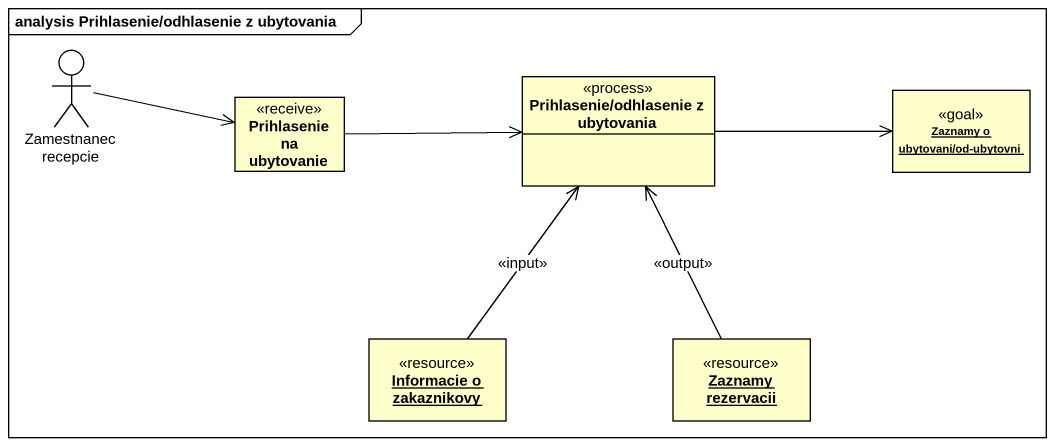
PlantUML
@startuml
mainframe analysis Prihlasenie/odhlasenie z ubytovania
allowmixing
hide circle
hide empty members
actor "Zamestnanec recepcie" as Zamestnanec_recepcie
class "Prihlasenie na ubytovanie" as Prihlasenie_na_ubytovanie <<receive>>
class "Prihlasenie/odhlasenie z ubytovania" as Prihlasenie_odhlasenie_z <<process>>
object "Zaznamy o ubytovani/od-ubytovni" as Zaznamy_o_ubytovani_od <<goal>>
object "Informacie o zakaznikovy" as Informacie_o_zakaznikovy <<resource>>
object "Zaznamy rezervacii" as Zaznamy_rezervacii <<resource>>
Zamestnanec_recepcie -right-> Prihlasenie_na_ubytovanie
Prihlasenie_na_ubytovanie -right-> Prihlasenie_odhlasenie_z
Prihlasenie_odhlasenie_z -right-> Zaznamy_o_ubytovani_od
Informacie_o_zakaznikovy -up-> Prihlasenie_odhlasenie_z : <<input>>
Zaznamy_rezervacii -up-> Prihlasenie_odhlasenie_z : <<output>>
@enduml
